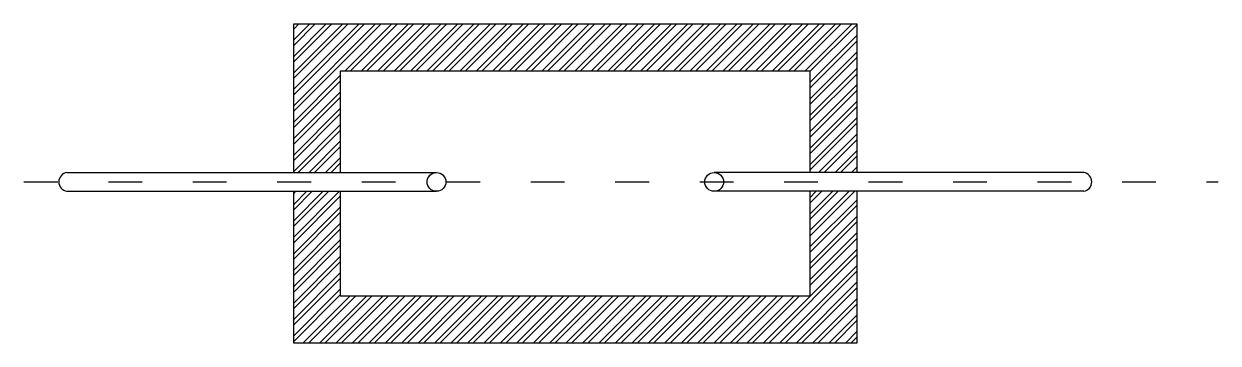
# Model space of a CAD drawing. Header units: millimetres. Extents: x -37331 to 3514287431, y -97281 to -32589.
# Drawn here: x 53657 to 60018, y -59732 to -58032 of the extents above; entities that cross this region are included whole.
import ezdxf

# ---------------------------------------------------------------- set-up
doc = ezdxf.new("R2010")
doc.units = ezdxf.units.MM
doc.header["$LTSCALE"] = 15
doc.linetypes.add('ACAD_ISO03W100', pattern=[30, 12, -18])
doc.layers.add('dhassed', color=21, linetype='ACAD_ISO03W100')
doc.layers.add('WHITE', color=7, linetype='Continuous')

msp = doc.modelspace()

# ---------------------------------------------------------------- hatches: boundary and pattern name
at = {"layer": 'WHITE', "true_color": 0xf1eb1f, "transparency": 33554536}
h = msp.add_hatch(dxfattribs=at)
h.set_pattern_fill('ANSI32', color=2, scale=6.5)
h.paths.add_polyline_path([(58094.292, -58031.937), (55094.292, -58031.937), (55094.292, -58823.578), (55344.292, -58823.578), (55344.292, -58281.937), (57844.292, -58281.937), (57844.292, -58823.578), (58094.292, -58823.578)])
h.paths.add_polyline_path([(58094.292, -58923.578), (57844.292, -58923.578), (57844.292, -59481.937), (55344.292, -59481.937), (55344.292, -58923.578), (55094.292, -58923.578), (55094.292, -59731.937), (58094.292, -59731.937)])

# ---------------------------------------------------------------- linework, layer by layer
at = {"layer": 'dhassed'}
msp.add_line((53656.805, -58873.578), (60018.482, -58873.578), dxfattribs=at)
at = {"layer": 'WHITE'}
for p, q in [((53886.076, -58823.578), (55854.679, -58823.578)), ((59302.509, -58823.578), (57333.906, -58823.578)), ((53886.076, -58923.578), (55854.679, -58923.578)), ((59302.509, -58923.578), (57333.906, -58923.578))]:
    msp.add_line(p, q, dxfattribs=at)
for points in [[(55094.292, -58823.578), (55094.292, -58031.937), (58094.292, -58031.937), (58094.292, -58823.578)], [(55344.292, -58823.578), (55344.292, -58281.937), (57844.292, -58281.937), (57844.292, -58823.578)], [(58094.292, -58923.578), (58094.292, -59731.937), (55094.292, -59731.937), (55094.292, -58923.578)], [(57844.292, -58923.578), (57844.292, -59481.937), (55344.292, -59481.937), (55344.292, -58923.578)]]:
    msp.add_lwpolyline(points, dxfattribs=at)
for centre in [(55854.679, -58873.578), (57333.906, -58873.578)]:
    msp.add_circle(centre, 50, dxfattribs=at)
for centre, start, end in [((53893.485, -58873.578), 98.4283941, 261.5716059), ((59295.1, -58873.578), 278.4283941, 81.5716059)]:
    msp.add_arc(centre, 50.546, start, end, dxfattribs=at)

doc.saveas('drawing.dxf')
